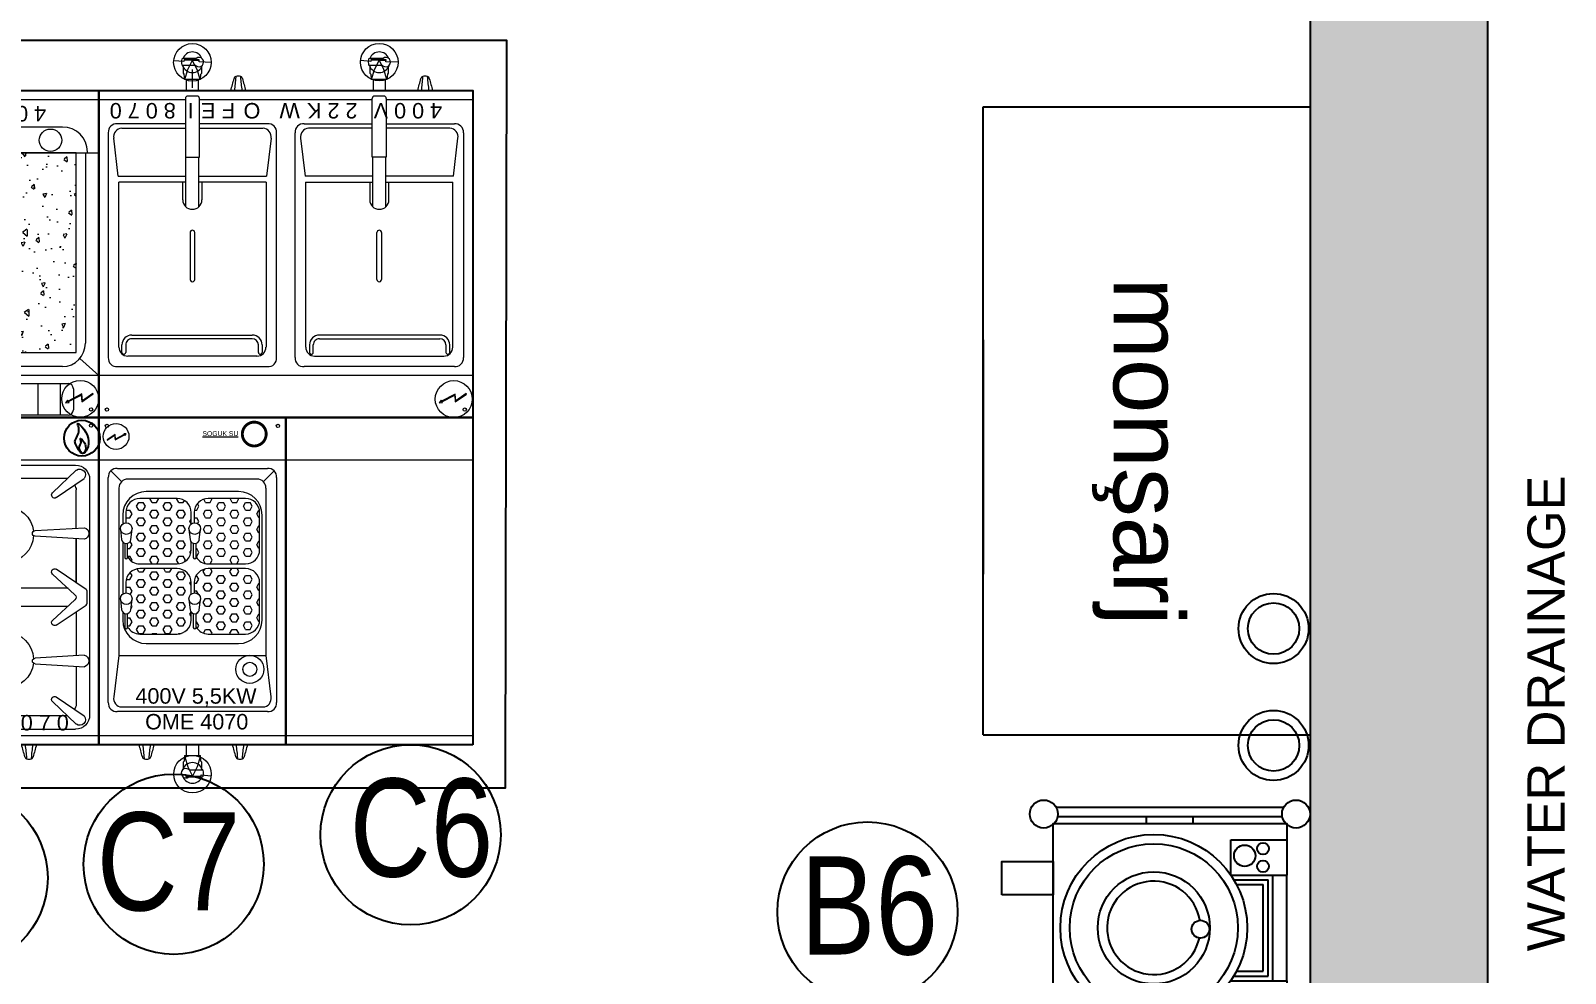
# Model space of a CAD drawing. Header units: millimetres. Extents: x 10088 to 21623, y -4423 to -852.
# Drawn here: x 19721.1 to 20049.6, y -1522.6 to -1320.9 of the extents above; entities that cross this region are included whole.
import ezdxf
from ezdxf.enums import TextEntityAlignment as Align

# ---------------------------------------------------------------- set-up
doc = ezdxf.new("R2010")
doc.units = ezdxf.units.MM
doc.linetypes.add('DUZ', pattern=[0])
for name, color, linetype in [('Kıtc-002 Çizgi', 7, 'Continuous'), ('Kıtc-011 Elk Tes Yazı 001', 1, 'Continuous'), ('Kıtc-014 Elk Tes İşaretler', 1, 'Continuous'), ('Kıtc-016 Su Tes Yazı 001', 5, 'Continuous'), ('Kıtc-019 Su Tes İşaretler', 5, 'Continuous'), ('Kıtc-021 Gaz Tes Yazı 001', 3, 'Continuous'), ('Kıtc-024 Gaz Tes İşaretler', 3, 'Continuous'), ('MUTFAK', 2, 'DUZ'), ('set altı dolap', 92, 'Continuous')]:
    doc.layers.add(name, color=color, linetype=linetype)
doc.layers.add('TES_SU', color=150, linetype='Continuous', lineweight=25)
doc.styles.get("Standard").update_dxf_attribs({"font": 'arial.ttf'})
doc.styles.add('ÇAP100', font='ARIALN.TTF')
pattern_1 = [(0, (-3247.1555, -8524.1315), (0, 1.6497784), [0.9525, -1.905]), (120, (-3247.1555, -8524.1315), (-1.42875, -0.8248892), [0.9525, -1.905]), (60, (-3246.203, -8524.1315), (-1.42875, 0.8248892), [0.9525, -1.905])]

# ---------------------------------------------------------------- blocks, each defined once
blk = doc.blocks.new('A$C32643489')
at = {"layer": 'Kıtc-014 Elk Tes İşaretler', "linetype": 'Continuous', "lineweight": 0}
for p, q in [((3.63, 4.58), (1.2, 2.87)), ((1.26, 2.77), (3.51, 4.34)), ((3.51, 4.34), (3.63, 2.89)), ((3.75, 3.12), (3.63, 4.58)), ((3.63, 2.89), (6.55, 4.4)), ((6.48, 4.52), (3.75, 3.12)), ((7.08, 4.76), (6.36, 4.72)), ((6.36, 4.72), (6.46, 4.55)), ((6.46, 4.55), (6.67, 4.21)), ((6.55, 4.4), (6.48, 4.53)), ((6.67, 4.21), (7.08, 4.76)), ((1.2, 2.87), (1.26, 2.77))]:
    blk.add_line(p, q, dxfattribs=at)
blk.add_circle((3.95, 3.95), 3.95, dxfattribs=at)
blk = doc.blocks.new('A$C6CB009EE')
at = {"layer": 'Kıtc-019 Su Tes İşaretler', "color": 4, "linetype": 'Continuous', "lineweight": 0}
for p, q in [((2.39, 7.7), (3.03, 5.56)), ((5.66, 7.7), (5.01, 5.56)), ((0, 4.02), (2.6, 3.94)), ((2.6, 3.94), (2.56, 3.49)), ((2.57, 3.62), (2.56, 3.49)), ((2.56, 3.49), (5.78, 3.38)), ((2.56, 3.49), (5.78, 3.38)), ((5.8, 3.51), (2.57, 3.62)), ((2.57, 3.62), (5.8, 3.51)), ((3.03, 5.56), (3.98, 3.69)), ((3.98, 3.69), (4.02, 3.69)), ((4.07, 3.69), (4.02, 3.69)), ((5.01, 5.56), (4.07, 3.69)), ((5.78, 3.38), (5.86, 3.87)), ((5.78, 3.38), (5.8, 3.51)), ((5.86, 3.87), (8.03, 3.69))]:
    blk.add_line(p, q, dxfattribs=at)
blk.add_circle((4.02, 4.02), 4.02, dxfattribs=at)
blk = doc.blocks.new('A$C2FA44268')
at = {"layer": 'Kıtc-002 Çizgi', "lineweight": 5}
for centre, radius, start, end in [((-1419.73, -386.19), 1472.12, 15.2273, 15.33167), ((1.24, 0.51), 0.533, 185.4246, 251.8899), ((-30.55, -1.9), 31.74, 3.7631, 8.9605), ((1.6, 3.46), 3.5, 261.5295, 278.4705), ((0.83, 0.16), 0.305, 329.021, 5.0101), ((33.74, -1.9), 31.74, 171.0395, 176.2369), ((2.36, 0.16), 0.305, 174.9899, 210.979), ((1.95, 0.51), 0.533, 288.1101, 354.5754), ((1422.92, -386.19), 1472.12, 164.66833, 164.7727)]:
    blk.add_arc(centre, radius, start, end, dxfattribs=at)
blk = doc.blocks.new('A$C6F437B3D')
at = {"layer": 'Kıtc-002 Çizgi', "color": 30, "lineweight": 5}
for p, q in [((0, 71.09), (80, 71.09)), ((3.93, 69.17), (36.07, 69.17)), ((76.07, 69.17), (43.93, 69.17)), ((2, 19.13), (2, 67.25)), ((4.92, 66.12), (4.92, 64.52)), ((5.72, 64.52), (5.72, 66.12)), ((33.83, 66.93), (6.17, 66.93)), ((34.12, 66.12), (34.12, 64.52)), ((34.92, 64.52), (34.92, 66.12)), ((38, 67.25), (38, 19.13)), ((42, 67.25), (42, 19.13)), ((45.08, 64.52), (45.08, 66.12)), ((45.88, 66.12), (45.88, 64.52)), ((46.17, 66.93), (73.83, 66.93)), ((74.28, 64.52), (74.28, 66.12)), ((75.08, 66.12), (75.08, 64.52)), ((78, 19.13), (78, 67.25)), ((4.24, 65), (4.24, 29.7)), ((32.82, 63.22), (7.02, 63.22)), ((7.02, 62.42), (32.82, 62.42)), ((35.76, 29.7), (35.76, 65)), ((44.24, 29.7), (44.24, 65)), ((47.18, 63.22), (72.98, 63.22)), ((72.98, 62.42), (47.18, 62.42)), ((75.76, 65), (75.76, 29.7)), ((19.5, 40.5), (19.5, 50.5)), ((20.5, 50.5), (20.5, 40.5)), ((59.5, 50.5), (59.5, 40.5)), ((60.5, 40.5), (60.5, 50.5)), ((17.94, 33.46), (17.94, 29.7)), ((18.61, 34.98), (18.61, 24.37)), ((21.37, 34.98), (21.37, 24.37)), ((22.04, 29.7), (22.04, 33.47)), ((57.96, 29.7), (57.96, 33.47)), ((58.63, 34.98), (58.63, 24.37)), ((61.39, 34.98), (61.39, 24.37)), ((62.06, 33.46), (62.06, 29.7)), ((18.61, 29.7), (4.24, 29.7)), ((18.61, 29.7), (17.94, 29.7)), ((35.76, 29.7), (21.37, 29.7)), ((44.24, 29.7), (58.63, 29.7)), ((61.39, 29.7), (62.06, 29.7)), ((61.39, 29.7), (75.76, 29.7)), ((4.12, 28.4), (3.17, 20.3)), ((4.12, 28.4), (18.61, 28.4)), ((21.37, 28.4), (35.88, 28.4)), ((36.83, 20.3), (35.88, 28.4)), ((43.17, 20.3), (44.12, 28.4)), ((58.63, 28.4), (44.12, 28.4)), ((75.88, 28.4), (61.39, 28.4)), ((75.88, 28.4), (76.83, 20.3)), ((18.5, 24.37), (21.5, 24.37)), ((18.5, 11.78), (18.5, 24.37)), ((21.5, 24.37), (21.5, 11.78)), ((61.5, 24.37), (58.5, 24.37)), ((58.5, 24.37), (58.5, 11.78)), ((61.5, 11.78), (61.5, 24.37)), ((18.5, 17.2), (3.93, 17.2)), ((4.89, 18.16), (18.5, 18.16)), ((21.5, 18.16), (35.11, 18.16)), ((36.07, 17.2), (21.5, 17.2)), ((43.93, 17.2), (58.5, 17.2)), ((58.5, 18.16), (44.89, 18.16)), ((75.11, 18.16), (61.5, 18.16)), ((61.5, 17.2), (76.07, 17.2)), ((0, 12.09), (18.5, 12.09)), ((18.67, 10.09), (18.67, 7.75)), ((19, 11.28), (21, 11.28)), ((21.33, 7.75), (21.33, 10.09)), ((21.5, 12.09), (58.5, 12.09)), ((58.67, 10.09), (58.67, 7.75)), ((59, 11.28), (61, 11.28)), ((61.33, 7.75), (61.33, 10.09)), ((61.5, 12.09), (80, 12.09)), ((18.3, 7.75), (18.2, 6.55)), ((18.3, 7.75), (21.7, 7.75)), ((21.8, 6.55), (21.7, 7.75)), ((58.3, 7.75), (58.2, 6.55)), ((58.3, 7.75), (61.7, 7.75)), ((60, 9.47), (60, 5.61)), ((61.8, 6.55), (61.7, 7.75)), ((18.2, 6.55), (18, 6.35)), ((18, 6.35), (18, 4.97)), ((19.34, 4.73), (22.08, 4.73)), ((22, 6.35), (21.8, 6.55)), ((22, 4.97), (22, 6.35)), ((58.2, 6.55), (58, 6.35)), ((58, 6.35), (58, 4.97)), ((59.34, 4.73), (62.08, 4.73)), ((62, 6.35), (61.8, 6.55)), ((62, 4.97), (62, 6.35)), ((19.31, 3.23), (22.08, 3.23)), ((59.31, 3.23), (62.08, 3.23))]:
    blk.add_line(p, q, dxfattribs=at)
at = {"layer": 'Kıtc-002 Çizgi', "color": 30}
blk.add_lwpolyline([(0, 80.09), (80, 80.09), (80, 10.09), (0, 10.09)], close=True, dxfattribs=at)
at = {"layer": 'Kıtc-002 Çizgi', "color": 30, "lineweight": 5}
for centre in [(1.7, 78.36), (78.3, 78.36)]:
    blk.add_circle(centre, 0.35, dxfattribs=at)
for centre, radius, start, end in [((3.76, 67.41), 1.77, 84.5492, 185.4508), ((36.24, 67.41), 1.77, 354.5492, 95.4508), ((43.76, 67.41), 1.77, 84.5492, 185.4508), ((76.24, 67.41), 1.77, 354.5492, 95.4508), ((6.18, 65), 1.93, 90.1156, 179.8844), ((5.32, 66.12), 0.4, 0, 180), ((33.82, 65), 1.93, 0.1156, 89.8844), ((34.52, 66.12), 0.4, 0, 180), ((46.18, 65), 1.93, 90.1156, 179.8844), ((45.48, 66.12), 0.4, 0, 180), ((73.82, 65), 1.93, 0.1156, 89.8844), ((74.68, 66.12), 0.4, 0, 180), ((7.02, 64.52), 2.1, 180, 270), ((7.02, 64.52), 1.3, 180, 270), ((32.82, 64.52), 1.3, 270, 0), ((32.82, 64.52), 2.1, 270, 0), ((47.18, 64.52), 2.1, 180, 270), ((47.18, 64.52), 1.3, 180, 270), ((72.98, 64.52), 1.3, 270, 0), ((72.98, 64.52), 2.1, 270, 0), ((20, 50.5), 0.5, 360, 180), ((60, 50.5), 0.5, 360, 180), ((20, 40.5), 0.5, 180.0001, 359.9999), ((60, 40.5), 0.5, 180.0001, 359.9999), ((19.99, 33.46), 2.05, 0.2798, 179.9997), ((60.01, 33.46), 2.05, 0.0003, 179.7202), ((4.95, 19.97), 1.81, 169.4174, 267.9791), ((35.05, 19.97), 1.81, 272.0209, 10.5826), ((44.95, 19.97), 1.81, 169.4174, 267.9791), ((75.05, 19.97), 1.81, 272.0209, 10.5826), ((3.76, 18.96), 1.77, 174.5493, 275.4508), ((36.24, 18.96), 1.77, 264.5492, 5.4507), ((43.76, 18.96), 1.77, 174.5493, 275.4508), ((76.24, 18.96), 1.77, 264.5492, 5.4507), ((19, 11.78), 0.5, 180, 270), ((21, 11.78), 0.5, 270, 0), ((59, 11.78), 0.5, 180, 270), ((61, 11.78), 0.5, 270, 0), ((18.59, 4), 1, 51.433, 306.7497), ((20, 4.05), 2.2, 18.0034, 162.1165), ((19.34, 4.93), 0.2, 231.4536, 270.0011), ((22.08, 4.53), 0.2, 14.8468, 90.0065), ((22.08, 3.43), 0.2, 269.9935, 345.1532), ((20, 3.98), 2.35, 345.1606, 14.8394), ((58.59, 4), 1, 51.433, 306.7497), ((60, 4.05), 2.2, 18.0034, 162.1165), ((59.34, 4.93), 0.2, 231.4536, 270.0011), ((62.08, 4.53), 0.2, 14.8468, 90.0065), ((62.08, 3.43), 0.2, 269.9935, 345.1532), ((60, 3.98), 2.35, 345.1606, 14.8394), ((20, 4.02), 2.2, 201.3685, 338.941), ((19.31, 3.03), 0.2, 89.999, 126.73), ((60, 4.02), 2.2, 201.3685, 338.941), ((59.31, 3.03), 0.2, 89.999, 126.73)]:
    blk.add_arc(centre, radius, start, end, dxfattribs=at)
at = {"layer": 'Kıtc-002 Çizgi', "color": 30}
for p in [(8.59, 7.05), (48.59, 7.05)]:
    blk.add_blockref('A$C2FA44268', p, dxfattribs=at)
at = {"layer": 'Kıtc-014 Elk Tes İşaretler', "color": 30}
blk.add_blockref('A$C32643489', (0.11, 72.17), dxfattribs=at)
at = {"layer": 'Kıtc-019 Su Tes İşaretler', "color": 30}
for p in [(15.98, 0), (55.98, 0.03)]:
    blk.add_blockref('A$C6CB009EE', p, dxfattribs=at)
at = {"layer": 'Kıtc-011 Elk Tes Yazı 001', "color": 30, "lineweight": 15, "insert": (6.55, 16.06), "char_height": 3.3081, "attachment_point": 1}
blk.add_mtext_dynamic_manual_height_columns('{\\f@Arial Unicode MS|b0|i0|c162|p34;\\T1.5;400V 22KW OFEI 8070}', width=71.9782, gutter_width=50, heights=[0], dxfattribs=at)
blk = doc.blocks.new('A$C352D5F70')
at = {"layer": 'Kıtc-002 Çizgi', "lineweight": 5}
h = blk.add_hatch(dxfattribs=at)
h.set_pattern_fill('AR-CONC', color=30, scale=0.05, angle=45, style=0)
h.set_pattern_definition([(95, (11695.029, -19475.0084), (7.0047325, 5.877669), [0.9525, -10.4775]), (40, (11695.029, -19475.008), (-8.0009227, 5.5088364), [0.762, -8.3820292]), (145.451445, (11695.6124, -19474.519), (-0.99619, 11.386505), [0.8095004, -8.9045122]), (91.1842, (11693.233, -19473.212), (11.070512, 8.0976706), [1.42875, -15.71625]), (141.63556, (11694.155, -19472.538), (-0.354331, 17.141338), [1.214251, -13.35678]), (36.18415, (11693.233, -19473.212), (-0.354331, 17.141338), [1.142998, -12.572987]), (66, (11694.58, -19472.7634), (8.975999, 1.7447575), [0.9525, -10.4775]), (11, (11694.58, -19472.763), (-4.3269963, 8.6970597), [0.762, -8.382]), (116.451445, (11695.328, -19472.618), (4.6490026, 10.441817), [0.8095004, -8.904497]), (82.5, (11695.0287, -19475.0084), (-2.88027345, 3.0986707), [0, -8.2804, 0, -8.509, 0, -8.41375]), (52.5, (11695.0287, -19475.0084), (-1.1794864, 5.90435), [0, -4.8514, 0, -8.0899, 0, -3.20675]), (12.5, (11693.026, -19477.011), (4.99639315, 4.5913098), [0, -3.175, 0, -9.906, 0, -13.1445]), (2.5, (11692.128, -19477.909), (4.3381952, 6.1361196), [0, -4.1275, 0, -6.5786, 0, -9.3345])])
h.paths.add_polyline_path([(4.85, 16.39), (75.65, 16.39), (75.65, 59.15), (4.85, 59.15)])
at = {"layer": 'Kıtc-002 Çizgi', "color": 30, "lineweight": 5}
for p, q in [((6.62, 72.56), (33.35, 72.56)), ((8.31, 65.76), (8.31, 72.56)), ((13.07, 65.76), (13.07, 72.56)), ((17.83, 65.76), (17.83, 72.56)), ((22.6, 65.76), (22.6, 72.56)), ((27.36, 65.76), (27.36, 72.56)), ((32.12, 65.76), (32.12, 72.56)), ((73.38, 72.56), (46.65, 72.56)), ((47.88, 65.76), (47.88, 72.56)), ((52.64, 65.76), (52.64, 72.56)), ((57.4, 65.76), (57.4, 72.56)), ((62.17, 65.76), (62.17, 72.56)), ((66.93, 65.76), (66.93, 72.56)), ((71.69, 65.76), (71.69, 72.56)), ((5.47, 66.91), (5.47, 71.41)), ((34.5, 71.41), (34.5, 66.91)), ((45.5, 71.41), (45.5, 66.91)), ((74.53, 66.91), (74.53, 71.41)), ((33.35, 65.76), (6.62, 65.76)), ((46.65, 65.76), (73.38, 65.76)), ((0, 64.08), (4.09, 60.42)), ((0, 64.08), (80, 64.08)), ((75.91, 60.42), (80, 64.08)), ((7.84, 62.15), (72.16, 62.15)), ((2.9, 16.39), (2.9, 57.16)), ((77.1, 16.39), (77.1, 57.14)), ((80, 16.39), (0, 16.39)), ((2.5, 16.18), (2.5, 16.39)), ((7.97, 13.73), (7.97, 13.72)), ((77.5, 16.18), (77.5, 16.39)), ((7.79, 10.89), (72.21, 10.89)), ((0, 5.08), (80, 5.08))]:
    blk.add_line(p, q, dxfattribs=at)
at = {"layer": 'Kıtc-002 Çizgi', "color": 30, "linetype": 'Continuous', "lineweight": 15}
blk.add_line((12.77, 13.72), (12.77, 13.73), dxfattribs=at)
at = {"layer": 'Kıtc-002 Çizgi', "color": 30}
blk.add_lwpolyline([(0, 73.08), (80, 73.08), (80, 3.08), (0, 3.08)], close=True, dxfattribs=at)
at = {"layer": 'Kıtc-002 Çizgi', "color": 30, "lineweight": 5}
blk.add_lwpolyline([(4.85, 16.39), (75.65, 16.39), (75.65, 59.15), (4.85, 59.15)], close=True, dxfattribs=at)
for centre, radius in [((1.7, 71.33), 0.35), ((78.3, 71.33), 0.35), ((10.37, 13.72), 2.4)]:
    blk.add_circle(centre, radius, dxfattribs=at)
for centre, radius, start, end in [((6.62, 71.41), 1.15, 90, 180), ((33.35, 71.41), 1.15, 0, 90), ((46.65, 71.41), 1.15, 90, 180), ((73.38, 71.41), 1.15, 0, 90), ((6.62, 66.91), 1.15, 180, 270), ((33.35, 66.91), 1.15, 270, 0), ((46.65, 66.91), 1.15, 180, 270), ((73.38, 66.91), 1.15, 270, 0), ((7.87, 57.19), 4.97, 90.6702, 180.2515), ((72.13, 57.19), 4.97, 359.7485, 89.3298), ((7.79, 16.18), 5.3, 180, 270), ((72.21, 16.18), 5.3, 270, 0)]:
    blk.add_arc(centre, radius, start, end, dxfattribs=at)
at = {"layer": 'Kıtc-002 Çizgi', "color": 30}
for p in [(23.57, 0.04), (53.6, 0.04)]:
    blk.add_blockref('A$C2FA44268', p, dxfattribs=at)
at = {"layer": 'Kıtc-014 Elk Tes İşaretler', "color": 30}
blk.add_blockref('A$C32643489', (0.05, 65.13), dxfattribs=at)
at = {"layer": 'Kıtc-011 Elk Tes Yazı 001', "color": 30, "lineweight": 9, "insert": (11.3, 9.68), "char_height": 2.5714, "attachment_point": 1}
blk.add_mtext_dynamic_manual_height_columns('{\\f@Arial Unicode MS|b0|i0|c162|p34;\\H1.2865x;\\T1.5;400V 9KW OGE 8070\\H0.77731x; }', width=66.6175, gutter_width=50, heights=[0], dxfattribs=at)
blk = doc.blocks.new('el')
at = {"layer": 'Kıtc-014 Elk Tes İşaretler', "linetype": 'Continuous', "lineweight": 0}
for p, q in [((1490.3, 1490), (1466, 1473)), ((1466, 1473), (1466.6, 1471.9)), ((1466.6, 1471.9), (1489.1, 1487.7)), ((1489.1, 1487.7), (1490.3, 1473.1)), ((1491.5, 1475.4), (1490.3, 1490)), ((1490.3, 1473.1), (1519.5, 1488.2)), ((1518.8, 1489.5), (1491.5, 1475.4)), ((1524.8, 1491.8), (1517.6, 1491.4)), ((1517.6, 1491.4), (1518.6, 1489.7)), ((1518.6, 1489.7), (1520.8, 1486.3)), ((1519.5, 1488.2), (1518.8, 1489.5)), ((1520.8, 1486.3), (1524.8, 1491.8))]:
    blk.add_line(p, q, dxfattribs=at)
blk.add_circle((1493.5, 1483.7), 39.5, dxfattribs=at)
blk = doc.blocks.new('GDR1')
at = {"layer": 'Kıtc-019 Su Tes İşaretler', "color": 4, "linetype": 'Continuous', "lineweight": 0}
for p, q in [((2311.3, -12997.7), (2317.7, -13019.2)), ((2343.9, -12997.7), (2337.5, -13019.2)), ((2287.4, -13034.5), (2313.3, -13035.3)), ((2313.3, -13035.3), (2313, -13039.8)), ((2313.1, -13038.5), (2313, -13039.8)), ((2313, -13039.8), (2345.2, -13040.9)), ((2313, -13039.8), (2345.2, -13040.9)), ((2345.4, -13039.7), (2313.1, -13038.5)), ((2313.1, -13038.5), (2345.4, -13039.7)), ((2317.7, -13019.2), (2327.2, -13037.8)), ((2327.2, -13037.8), (2327.6, -13037.8)), ((2328.1, -13037.8), (2327.6, -13037.8)), ((2337.5, -13019.2), (2328.1, -13037.8)), ((2345.2, -13040.9), (2346, -13036.1)), ((2345.2, -13040.9), (2345.4, -13039.7)), ((2346, -13036.1), (2367.7, -13037.9))]:
    blk.add_line(p, q, dxfattribs=at)
blk.add_circle((2327.6, -13034.5), 40.2, dxfattribs=at)
blk = doc.blocks.new('v-sg')
at = {"layer": 'TES_SU', "linetype": 'Continuous', "const_width": 1.2}
blk.add_lwpolyline([(-5, 0, 1), (5, 0, 1)], format="xyb", close=True, dxfattribs=at)
blk = doc.blocks.new('A$C20E94080')
at = {"layer": 'Kıtc-002 Çizgi', "lineweight": 5}
h = blk.add_hatch(dxfattribs=at)
h.set_pattern_fill('HEX', color=30, scale=0.3, style=0)
h.set_pattern_definition(pattern_1)
edge = h.paths.add_edge_path()
edge.add_arc((20.49, 54.38), 1.01, 188.8603, 221.8107)
edge.add_line((19.74, 53.71), (19.74, 52.02))
edge.add_arc((16.74, 52.02), 3, 270, 360, ccw=False)
edge.add_line((16.74, 49.02), (8.74, 49.02))
edge.add_arc((8.74, 52.02), 3, 209.9264, 270, ccw=False)
edge.add_line((6.14, 50.53), (6.14, 53.42))
edge.add_arc((5.84, 54.38), 1.01, 287.3398, 351.1397)
edge.add_line((6.83, 54.23), (7.08, 56.45))
edge.add_line((7.08, 56.45), (7.09, 56.64))
edge.add_line((7.09, 56.64), (7.06, 56.84))
edge.add_line((7.06, 56.84), (6.99, 57.03))
edge.add_line((6.99, 57.03), (6.9, 57.21))
edge.add_line((6.9, 57.21), (6.77, 57.37))
edge.add_line((6.77, 57.37), (6.61, 57.5))
edge.add_line((6.61, 57.5), (6.44, 57.61))
edge.add_line((6.44, 57.61), (6.24, 57.69))
edge.add_line((6.24, 57.69), (6.04, 57.74))
edge.add_line((6.04, 57.74), (5.82, 57.76))
edge.add_line((5.82, 57.76), (5.74, 57.75))
edge.add_line((5.74, 57.75), (5.74, 60.02))
edge.add_arc((8.74, 60.02), 3, 90, 180, ccw=False)
edge.add_line((8.74, 63.02), (16.74, 63.02))
edge.add_arc((16.74, 60.02), 3, 0, 90, ccw=False)
edge.add_line((19.74, 60.02), (19.74, 57.52))
edge.add_line((19.74, 57.52), (19.21, 55.92))
edge.add_line((19.21, 55.92), (19.49, 55.87))
edge.add_line((19.49, 55.87), (19.38, 56.04))
edge.add_line((19.38, 56.04), (19.3, 56.22))
edge.add_line((19.3, 56.22), (19.25, 56.42))
edge.add_line((19.25, 56.42), (19.49, 54.23))
h = blk.add_hatch(dxfattribs=at)
h.set_pattern_fill('HEX', color=30, scale=0.3, style=0)
h.set_pattern_definition(pattern_1)
h.paths.add_polyline_path([(34.39, 60.02, 0.414214), (31.39, 63.02), (23.39, 63.02, 0.414214), (20.39, 60.02), (20.39, 57.75), (20.48, 57.76), (20.69, 57.74), (20.89, 57.69), (21.09, 57.61), (21.26, 57.5), (21.42, 57.37), (21.55, 57.21), (21.64, 57.03), (21.71, 56.84), (21.74, 56.64), (21.73, 56.45), (21.48, 54.23, -0.285801), (20.79, 53.42), (20.79, 50.53, 0.268293), (23.39, 49.02), (31.39, 49.02, 0.414214), (34.39, 52.02)])
h = blk.add_hatch(dxfattribs=at)
h.set_pattern_fill('HEX', color=30, scale=0.3, style=0)
h.set_pattern_definition(pattern_1)
edge = h.paths.add_edge_path()
edge.add_line((19.49, 39.22), (19.25, 41.42))
edge.add_line((19.25, 41.42), (19.24, 41.62))
edge.add_line((19.24, 41.62), (19.26, 41.81))
edge.add_line((19.26, 41.81), (19.32, 42))
edge.add_line((19.32, 42), (19.42, 42.18))
edge.add_line((19.42, 42.18), (19.54, 42.34))
edge.add_line((19.54, 42.34), (19.69, 42.48))
edge.add_line((19.69, 42.48), (19.74, 42.51))
edge.add_line((19.74, 42.51), (19.74, 45.02))
edge.add_arc((16.74, 45.02), 3, 0, 90)
edge.add_line((16.74, 48.02), (8.74, 48.02))
edge.add_arc((8.74, 45.02), 3, 90, 180)
edge.add_line((5.74, 45.02), (5.74, 42.75))
edge.add_line((5.74, 42.75), (5.82, 42.75))
edge.add_line((5.82, 42.75), (6.04, 42.74))
edge.add_line((6.04, 42.74), (6.24, 42.69))
edge.add_line((6.24, 42.69), (6.44, 42.61))
edge.add_line((6.44, 42.61), (6.61, 42.5))
edge.add_line((6.61, 42.5), (6.77, 42.36))
edge.add_line((6.77, 42.36), (6.9, 42.21))
edge.add_line((6.9, 42.21), (6.99, 42.03))
edge.add_line((6.99, 42.03), (7.06, 41.84))
edge.add_line((7.06, 41.84), (7.09, 41.64))
edge.add_line((7.09, 41.64), (7.08, 41.44))
edge.add_line((7.08, 41.44), (6.83, 39.22))
edge.add_arc((5.84, 39.38), 1.01, 287.3398, 351.1397, ccw=False)
edge.add_line((6.14, 38.42), (6.14, 35.52))
edge.add_arc((8.74, 37.02), 3, 209.9264, 270)
edge.add_line((8.74, 34.02), (16.74, 34.02))
edge.add_arc((16.74, 37.02), 3, 270, 360)
edge.add_line((19.74, 37.02), (19.74, 38.71))
edge.add_arc((20.49, 39.38), 1.01, 188.8603, 221.8107, ccw=False)
h = blk.add_hatch(dxfattribs=at)
h.set_pattern_fill('HEX', color=30, scale=0.3, style=0)
h.set_pattern_definition([(0, (11408.9493, -19248.4844), (0, 1.6497784), [0.9525, -1.905]), (120, (11408.9493, -19248.4844), (-1.42875, -0.8248892), [0.9525, -1.905]), (60, (11409.9018, -19248.4844), (-1.42875, 0.8248892), [0.9525, -1.905])])
h.paths.add_polyline_path([(34.39, 45.02, 0.414214), (31.39, 48.02), (23.39, 48.02, 0.414214), (20.39, 45.02), (20.39, 42.75), (20.48, 42.75), (20.69, 42.74), (20.89, 42.69), (21.09, 42.61), (21.26, 42.5), (21.42, 42.36), (21.55, 42.21), (21.64, 42.03), (21.71, 41.84), (21.74, 41.64), (21.73, 41.44), (21.48, 39.22, -0.285801), (20.79, 38.42), (20.79, 35.52, 0.268293), (23.39, 34.02), (31.39, 34.02, 0.414214), (34.39, 37.02)])
at = {"layer": 'Kıtc-002 Çizgi', "color": 30, "lineweight": 5}
for p, q in [((0, 71.33), (40, 71.33)), ((3.93, 69.44), (36.07, 69.44)), ((2, 19.37), (2, 67.51)), ((4.81, 66.63), (2.51, 68.93)), ((33.83, 67.19), (6.17, 67.19)), ((35.19, 66.63), (37.49, 68.93)), ((38, 67.51), (38, 19.37)), ((4.24, 65.27), (4.24, 29.45)), ((29.9, 64.49), (10.1, 64.49)), ((35.76, 29.45), (35.76, 65.27)), ((5.1, 59.49), (5.1, 57.58)), ((34.9, 36.98), (34.9, 59.5)), ((34.9, 36.99), (34.9, 59.49)), ((4.61, 56.42), (4.84, 54.23)), ((6.83, 54.23), (7.07, 56.45)), ((19.26, 56.42), (19.49, 54.23)), ((21.48, 54.23), (21.72, 56.45)), ((5.1, 53.7), (5.1, 42.52)), ((5.54, 53.42), (5.54, 50.42)), ((6.14, 50.42), (6.14, 53.42)), ((6.97, 55.41), (6.97, 55.41)), ((20.19, 53.42), (20.19, 50.42)), ((20.79, 50.42), (20.79, 53.42)), ((4.61, 41.42), (4.84, 39.22)), ((6.83, 39.22), (7.07, 41.44)), ((19.26, 41.42), (19.49, 39.22)), ((21.48, 39.22), (21.72, 41.44)), ((21.62, 40.4), (21.62, 40.41)), ((5.1, 38.7), (5.1, 36.99)), ((5.54, 38.42), (5.54, 35.42)), ((6.14, 35.42), (6.14, 38.42)), ((20.19, 38.42), (20.19, 35.42)), ((20.79, 35.42), (20.79, 38.42)), ((10.1, 31.99), (29.9, 31.99)), ((4.24, 29.45), (3.17, 20.54)), ((4.24, 29.45), (35.76, 29.45)), ((35.29, 26.43), (35.29, 26.44)), ((36.83, 20.54), (35.76, 29.45)), ((36.07, 17.44), (3.93, 17.44)), ((4.89, 18.4), (35.11, 18.4)), ((0, 12.33), (40, 12.33)), ((18.69, 10.33), (18.69, 7.99)), ((21.35, 7.99), (21.35, 10.33)), ((18.22, 6.79), (18.02, 6.59)), ((18.02, 6.59), (18.02, 5.2)), ((18.32, 7.99), (18.22, 6.79)), ((18.32, 7.99), (21.72, 7.99)), ((21.82, 6.79), (21.72, 7.99)), ((22.02, 6.59), (21.82, 6.79)), ((22.02, 5.2), (22.02, 6.59)), ((19.33, 3.47), (22.1, 3.47)), ((19.36, 4.97), (22.1, 4.97)), ((22.07, 3.46), (22.07, 3.47))]:
    blk.add_line(p, q, dxfattribs=at)
at = {"layer": 'Kıtc-002 Çizgi', "color": 30, "linetype": 'Continuous', "lineweight": 15}
for p, q in [((29.29, 26.44), (29.29, 26.43)), ((30.79, 26.46), (30.79, 26.44))]:
    blk.add_line(p, q, dxfattribs=at)
at = {"layer": 'Kıtc-002 Çizgi', "color": 30}
blk.add_lwpolyline([(0, 80.33), (40, 80.33), (40, 10.33), (0, 10.33)], close=True, dxfattribs=at)
at = {"layer": 'Kıtc-002 Çizgi', "color": 30, "lineweight": 5}
for points in [[(19.74, 57.57), (19.74, 60.02, 0.414214), (16.74, 63.02), (8.74, 63.02, 0.414214), (5.74, 60.02), (5.74, 57.82)], [(20.79, 50.53, 0.268293), (23.39, 49.02), (31.39, 49.02, 0.414214), (34.39, 52.02), (34.39, 60.02, 0.414214), (31.39, 63.02), (23.39, 63.02, 0.414214), (20.39, 60.02), (20.39, 57.82)], [(6.14, 50.53, 0.268293), (8.74, 49.02), (16.74, 49.02, 0.414214), (19.74, 52.02), (19.74, 53.71)], [(19.74, 42.57), (19.74, 45.02, 0.414214), (16.74, 48.02), (8.74, 48.02, 0.414214), (5.74, 45.02), (5.74, 42.75)], [(20.79, 35.52, 0.268293), (23.39, 34.02), (31.39, 34.02, 0.414214), (34.39, 37.02), (34.39, 45.02, 0.414214), (31.39, 48.02), (23.39, 48.02, 0.414214), (20.39, 45.02), (20.39, 42.82)], [(6.14, 35.52, 0.268293), (8.74, 34.02), (16.74, 34.02, 0.414214), (19.74, 37.02), (19.74, 38.71)]]:
    blk.add_lwpolyline(points, format="xyb", dxfattribs=at)
for centre, radius in [((1.7, 78.56), 0.35), ((38.3, 78.56), 0.35), ((5.84, 56.58), 1.24), ((20.49, 56.58), 1.24), ((5.84, 41.58), 1.24), ((20.49, 41.58), 1.24), ((32.29, 26.46), 3.01), ((32.29, 26.46), 1.5)]:
    blk.add_circle(centre, radius, dxfattribs=at)
for centre, radius, start, end in [((3.76, 67.68), 1.77, 84.5492, 185.4508), ((36.24, 67.68), 1.77, 354.5492, 95.4508), ((6.18, 65.26), 1.93, 90.1156, 179.8844), ((33.82, 65.26), 1.93, 0.1156, 89.8844), ((10.1, 59.49), 5, 90, 180), ((29.9, 59.49), 5, 0, 90), ((5.84, 54.38), 1.01, 188.8603, 351.1397), ((20.49, 54.38), 1.01, 188.8603, 351.1397), ((5.84, 50.42), 0.3, 180, 0), ((20.49, 50.42), 0.3, 180, 0), ((5.84, 39.38), 1.01, 188.8603, 351.1397), ((10.1, 36.99), 5, 180, 270), ((20.49, 39.38), 1.01, 188.8603, 351.1397), ((29.9, 36.99), 5, 270, 0), ((5.84, 35.42), 0.3, 180, 0), ((20.49, 35.42), 0.3, 180, 0), ((4.93, 20.19), 1.79, 168.7807, 268.6158), ((35.07, 20.19), 1.79, 271.3842, 11.2193), ((3.76, 19.2), 1.77, 174.5492, 275.4508), ((36.24, 19.2), 1.77, 264.5492, 5.4508), ((18.61, 4.23), 1, 51.4326, 306.75), ((20.02, 4.29), 2.2, 17.9566, 162.182), ((20.02, 4.26), 2.2, 201.4082, 338.4458), ((19.33, 3.27), 0.2, 89.9981, 126.7294), ((19.36, 5.17), 0.2, 231.449, 270.0054), ((22.1, 4.77), 0.2, 14.8471, 90.0064), ((22.1, 3.67), 0.2, 269.9936, 345.1529), ((20.02, 4.22), 2.35, 345.1603, 14.8397)]:
    blk.add_arc(centre, radius, start, end, dxfattribs=at)
for points in [[(6.96, 55.37), (6.96, 55.38), (6.97, 55.39), (6.97, 55.4), (6.97, 55.41)], [(21.61, 40.37), (21.61, 40.38), (21.62, 40.38), (21.62, 40.4), (21.62, 40.4)]]:
    blk.add_open_spline(points, degree=3, knots=[0, 0, 0, 0, 0.289734, 1, 1, 1, 1], dxfattribs=at)
at = {"layer": 'Kıtc-002 Çizgi', "color": 30}
for p in [(8.59, 7.28), (28.59, 7.28)]:
    blk.add_blockref('A$C2FA44268', p, dxfattribs=at)
at = {"layer": 'Kıtc-014 Elk Tes İşaretler', "color": 30, "xscale": 0.0699999989569186, "yscale": 0.0699999989569186, "zscale": 0.0699999989569186}
blk.add_blockref('el', (-100.89, -27.55), dxfattribs=at)
at = {"layer": 'Kıtc-019 Su Tes İşaretler', "color": 30, "linetype": 'Continuous', "xscale": 0.5102040816326534, "yscale": 0.5102040816326534, "zscale": 0.5102040816326534}
blk.add_blockref('v-sg', (33.24, 76.82), dxfattribs=at)
at = {"layer": 'Kıtc-019 Su Tes İşaretler', "color": 30, "xscale": 0.1, "yscale": 0.1, "zscale": 0.1}
blk.add_blockref('GDR1', (-212.74, 1307.48), dxfattribs=at)
at = {"layer": 'Kıtc-011 Elk Tes Yazı 001', "color": 30, "lineweight": 15, "insert": (2.16, 22.42), "char_height": 2, "attachment_point": 1}
blk.add_mtext_dynamic_manual_height_columns('\\pi5.6381;{\\f@Arial Unicode MS|b0|i0|c162|p34;\\H1.6541x;400V 5,5KW \\P\\pi7.7176;OME 4070\\Figes1001|c162;\\H0.60458x; }', width=37.1032, gutter_width=50, heights=[0], dxfattribs=at)
at = {"layer": 'Kıtc-016 Su Tes Yazı 001', "color": 30, "lineweight": 5, "insert": (22.15, 77.44), "char_height": 1.041, "attachment_point": 1}
blk.add_mtext_dynamic_manual_height_columns('{\\L\\C5;SOGUK SU}', width=7.9582, gutter_width=50, heights=[0], dxfattribs=at)
blk = doc.blocks.new('Gİ')
at = {"layer": 'Kıtc-024 Gaz Tes İşaretler'}
blk.add_circle((1401, -3034.9), 38.3, dxfattribs=at)
for points, knots in [([(1385.6, -3042.2), (1388.1, -3035.9), (1399, -3020), (1384, -2991.9), (1410, -3016.8), (1414.3, -3034.7)], [12.776613, 12.776613, 12.776613, 12.776613, 30.852712, 43.460631, 77.656151, 77.656151, 77.656151, 77.656151]), ([(1414.3, -3034.7), (1418.3, -3051.4), (1401.9, -3082.3), (1390.8, -3054.9), (1385.6, -3042.2)], [77.656151, 77.656151, 77.656151, 77.656151, 109.670532, 137.365521, 137.365521, 137.365521, 137.365521]), ([(1394.6, -3055.1), (1395.8, -3051.9), (1401.3, -3044), (1393.8, -3030), (1406.8, -3042.4), (1408.9, -3051.3)], [12.776613, 12.776613, 12.776613, 12.776613, 30.852712, 43.460631, 77.656151, 77.656151, 77.656151, 77.656151]), ([(1408.9, -3051.3), (1410.9, -3059.7), (1402.7, -3075.2), (1397.2, -3061.5), (1394.6, -3055.1)], [77.656151, 77.656151, 77.656151, 77.656151, 109.670532, 137.365521, 137.365521, 137.365521, 137.365521])]:
    blk.add_open_spline(points, degree=3, knots=knots, dxfattribs=at)
blk = doc.blocks.new('A$C2D8E6C61')
at = {"layer": 'Kıtc-002 Çizgi', "color": 30, "lineweight": 5}
for p, q in [((33, 56.5), (3, 56.5)), ((0, 53.5), (0, 3)), ((7.13, 49.58), (1.14, 53.66)), ((7.92, 50.59), (2.85, 55.45)), ((4.74, 53.65), (16.87, 53.65)), ((16.78, 55.31), (16.87, 53.65)), ((16.87, 53.65), (17.36, 49.34)), ((18.64, 49.34), (19.14, 53.65)), ((19.14, 53.65), (19.22, 55.31)), ((19.15, 53.65), (31.27, 53.65)), ((28.08, 50.59), (33.15, 55.45)), ((28.87, 49.58), (34.86, 53.66)), ((36, 53.5), (36, 3)), ((2.85, 43.11), (2.85, 51.25)), ((33.15, 52.5), (33.15, 43.03)), ((11.67, 42.5), (1.13, 43.13)), ((24.33, 42.5), (34.87, 43.13)), ((1.16, 40.67), (11.67, 41.3)), ((2.85, 40.69), (2.85, 31.33)), ((2.85, 31.33), (2.85, 40.69)), ((34.84, 40.67), (24.33, 41.3)), ((33.15, 40.77), (33.15, 31.33)), ((17.36, 35.33), (17.07, 30.48)), ((18.93, 30.48), (18.64, 35.33)), ((4.62, 30.15), (16.83, 30.15)), ((19.17, 30.15), (31.38, 30.15)), ((3.14, 27.72), (7.92, 23.29)), ((16.84, 26.35), (4.62, 26.35)), ((31.38, 26.35), (19.17, 26.35)), ((32.86, 27.72), (28.08, 23.29)), ((2.85, 25.17), (2.85, 15.81)), ((17.36, 21.22), (17.07, 26.06)), ((18.93, 26.06), (18.64, 21.22)), ((33.15, 15.73), (33.15, 25.17)), ((11.67, 14), (1.13, 13.37)), ((1.16, 15.83), (11.67, 15.2)), ((2.85, 13.39), (2.85, 5.25)), ((34.84, 15.83), (24.33, 15.2)), ((24.33, 14), (34.87, 13.37)), ((33.15, 4), (33.15, 13.47)), ((7.13, 6.92), (1.14, 2.84)), ((16.87, 2.85), (17.36, 7.16)), ((18.64, 7.16), (19.14, 2.85)), ((28.87, 6.92), (34.86, 2.84)), ((7.92, 5.91), (2.85, 1.05)), ((28.08, 5.91), (33.15, 1.05)), ((4.74, 2.85), (16.87, 2.85)), ((16.78, 1.19), (16.87, 2.85)), ((19.14, 2.85), (19.22, 1.19)), ((19.15, 2.85), (31.27, 2.85)), ((33, 0), (3, 0))]:
    blk.add_line(p, q, dxfattribs=at)
for points in [[(7.13, 22.28), (0.77, 26.57, -0.249136), (0.55, 26.99), (0.55, 29.51, -0.249136), (0.77, 29.93), (7.13, 34.22)], [(28.87, 22.28), (35.23, 26.57, 0.249136), (35.45, 26.99), (35.45, 29.51, 0.249136), (35.23, 29.93), (28.87, 34.22)]]:
    blk.add_lwpolyline(points, format="xyb", dxfattribs=at)
for points in [[(7.92, 33.21), (3.14, 28.78)], [(28.08, 33.21), (32.86, 28.78)]]:
    blk.add_lwpolyline(points, dxfattribs=at)
for centre, radius, start, end in [((3, 53.5), 3, 90, 180), ((18, 55.37), 1.22, 151.9508, 183.0883), ((18, 55.17), 1.33, 35.9903, 144.0097), ((18, 55.37), 1.22, 356.9305, 28.0492), ((33, 53.5), 3, 0, 90), ((2.13, 54.42), 1.25, 55.2544, 217.3591), ((33.87, 54.42), 1.25, 322.6409, 124.7456), ((5.8, 50.7), 3, 149.0111, 169.5247), ((7.5, 50.11), 0.646, 235.1408, 48.5959), ((28.5, 50.11), 0.646, 131.4041, 304.8592), ((18, 41.7), 6, 6.2702, 173.7298), ((1.41, 41.9), 1.26, 102.9203, 258.8244), ((34.59, 41.9), 1.26, 281.1756, 77.0797), ((11.64, 41.9), 0.602, 272.4274, 87.5727), ((18, 41.7), 6, 182.6662, 265.8289), ((18, 41.7), 6, 282.9914, 357.3338), ((24.36, 41.9), 0.602, 92.4273, 267.5726), ((7.5, 33.69), 0.646, 311.3079, 124.706), ((18, 35.29), 0.644, 3.3626, 176.6375), ((18, 41.7), 6, 274.1711, 282.9914), ((28.5, 33.69), 0.646, 55.294, 228.6921), ((42.29, 28.27), 25.53, 175.7844, 184.3218), ((16.59, 30.58), 0.494, 300.1035, 349.0162), ((19.41, 30.58), 0.494, 190.9838, 239.8963), ((-6.29, 28.27), 25.53, 355.6782, 4.2156), ((3.59, 28.25), 0.699, 130.4093, 229.5907), ((4.85, 24.35), 2, 90, 96.8263), ((16.74, 26.03), 0.33, 5.2662, 73.2198), ((19.26, 26.03), 0.33, 106.7802, 174.7338), ((32.41, 28.25), 0.699, 310.4093, 49.5907), ((7.5, 22.81), 0.646, 235.294, 48.6922), ((28.5, 22.81), 0.646, 131.3078, 304.706), ((18, 14.8), 6, 94.1711, 177.3338), ((18, 21.26), 0.644, 183.3625, 356.6374), ((18, 14.8), 6, 77.0086, 85.8289), ((18, 14.8), 6, 2.6662, 77.0086), ((1.41, 14.6), 1.26, 101.1756, 257.0797), ((11.64, 14.6), 0.602, 272.4273, 87.5726), ((18, 14.8), 6, 186.2702, 353.7298), ((24.36, 14.6), 0.602, 92.4274, 267.5727), ((34.59, 14.6), 1.26, 282.9203, 78.8244), ((7.5, 6.39), 0.646, 311.4041, 124.8592), ((28.5, 6.39), 0.646, 55.1408, 228.5959), ((5.8, 5.8), 3, 190.4753, 210.9889), ((3, 3), 3, 180, 270), ((2.13, 2.08), 1.25, 142.6409, 304.7456), ((18, 1.13), 1.22, 176.9117, 208.0492), ((18, 1.33), 1.33, 215.9903, 324.0097), ((18, 1.13), 1.22, 331.9508, 3.0695), ((33, 3), 3, 270, 0), ((33.87, 2.08), 1.25, 235.2544, 37.3591)]:
    blk.add_arc(centre, radius, start, end, dxfattribs=at)
at = {"layer": 'Kıtc-002 Çizgi', "color": 30, "lineweight": 5, "extrusion": (0, 0, -1)}
for centre, major_axis, ratio, start_param, end_param in [((18, 49.38), (0, -0.643), 0.999943, 4.777235, 7.788827), ((3.15, 43.12), (-0.212, -0.224), 0.948941, 0.757394, 0.785398), ((2.15, 40.7), (-0.212, -0.219), 0.969584, 3.920505, 3.926991), ((3.15, 40.68), (0.212, -0.224), 0.948941, 2.356194, 2.384199)]:
    blk.add_ellipse(centre, major_axis=major_axis, ratio=ratio, start_param=start_param, end_param=end_param, dxfattribs=at)
at = {"layer": 'Kıtc-002 Çizgi', "color": 30, "lineweight": 5}
for centre, major_axis, ratio, start_param, end_param in [((19.18, 30.45), (0.224, 0.212), 0.948911, 3.915258, 3.926991), ((19.18, 26.05), (0.224, -0.212), 0.948911, 2.356194, 2.379662), ((2.15, 15.8), (-0.212, 0.219), 0.969584, 3.920505, 3.926991), ((3.15, 15.82), (0.212, 0.224), 0.948941, 2.356194, 2.384199), ((3.15, 13.38), (-0.212, 0.224), 0.948941, 0.757394, 0.785398), ((32.85, 15.82), (-0.212, 0.224), 0.948942, 3.89886, 3.926991), ((32.85, 13.38), (0.212, 0.224), 0.948942, 5.497787, 5.525918), ((18, 7.12), (0, 0.643), 0.999943, 4.777235, 7.788827)]:
    blk.add_ellipse(centre, major_axis=major_axis, ratio=ratio, start_param=start_param, end_param=end_param, dxfattribs=at)
blk = doc.blocks.new('A$C62805AD2')
at = {"layer": 'Kıtc-002 Çizgi', "color": 30, "lineweight": 5}
for p, q in [((53.26, 72.47), (26.53, 72.47)), ((27.76, 65.68), (27.76, 72.47)), ((32.52, 65.68), (32.52, 72.47)), ((37.29, 65.68), (37.29, 72.47)), ((42.05, 65.68), (42.05, 72.47)), ((46.81, 65.68), (46.81, 72.47)), ((51.57, 65.68), (51.57, 72.47)), ((25.38, 71.33), (25.38, 66.83)), ((54.41, 66.83), (54.41, 71.33)), ((0, 64.08), (80, 64.08)), ((26.53, 65.68), (53.26, 65.68))]:
    blk.add_line(p, q, dxfattribs=at)
at = {"layer": 'Kıtc-002 Çizgi', "color": 30, "linetype": 'Continuous', "lineweight": 5}
blk.add_line((0, 5.08), (80, 5.08), dxfattribs=at)
at = {"layer": 'Kıtc-002 Çizgi', "color": 30}
blk.add_lwpolyline([(80, 3.08), (0, 3.08), (0, 73.08), (80, 73.08)], close=True, dxfattribs=at)
at = {"layer": 'Kıtc-002 Çizgi', "color": 30, "lineweight": 5}
for centre in [(1.7, 71.38), (78.3, 71.38)]:
    blk.add_circle(centre, 0.35, dxfattribs=at)
for centre, start, end in [((26.53, 71.33), 90, 180), ((53.26, 71.33), 0, 90), ((26.53, 66.83), 180, 270), ((53.26, 66.83), 270, 0)]:
    blk.add_arc(centre, 1.15, start, end, dxfattribs=at)
at = {"layer": 'Kıtc-002 Çizgi', "color": 30}
for name, p in [('A$C2D8E6C61', (2, 6.4)), ('A$C2FA44268', (13.17, 0.04)), ('A$C2FA44268', (23.56, 0.04)), ('A$C2FA44268', (53.57, 0.04)), ('A$C2FA44268', (63.43, 0.04))]:
    blk.add_blockref(name, p, dxfattribs=at)
at = {"layer": 'Kıtc-002 Çizgi', "color": 30, "xscale": -1}
blk.add_blockref('A$C2D8E6C61', (78, 6.4), dxfattribs=at)
at = {"layer": 'Kıtc-021 Gaz Tes Yazı 001', "color": 30, "lineweight": 5, "xscale": 0.1, "yscale": 0.1, "zscale": 0.1}
blk.add_blockref('Gİ', (-63.75, 372.18), dxfattribs=at)
at = {"layer": 'Kıtc-021 Gaz Tes Yazı 001', "color": 30, "lineweight": 5, "insert": (15.88, 9.44), "char_height": 3.3081, "attachment_point": 1}
blk.add_mtext_dynamic_manual_height_columns('{\\f@Arial Unicode MS|b0|i0|c162|p34;\\T1.5;20KW OSOG 8070}', width=55.9867, gutter_width=50, heights=[0], dxfattribs=at)
blk = doc.blocks.new('A$C0A0A0D57')
at = {"layer": 'Kıtc-002 Çizgi', "color": 6}
for p, q in [((5, 35), (3.5, 35)), ((50, 35), (51.5, 35)), ((5, 25), (3.5, 25)), ((50, 25), (51.5, 25)), ((16.33, 16.94), (16.33, 5)), ((38.93, 16.94), (38.93, 5)), ((38.93, 16.94), (46.48, 16.94)), ((46.48, 16.94), (46.48, 5)), ((17.33, 16.3), (17.33, 9)), ((18.33, 15.74), (18.33, 10)), ((36.93, 15.74), (36.93, 10)), ((37.93, 16.3), (37.93, 9)), ((18.33, 10), (36.93, 10)), ((16.33, 8), (38.93, 8)), ((17.33, 9), (37.93, 9)), ((16.33, 5), (38.93, 5))]:
    blk.add_line(p, q, dxfattribs=at)
blk.add_lwpolyline([(34.72, 65.96), (41.85, 65.96), (41.85, 55), (34.72, 55)], close=True, dxfattribs=at)
for points in [[(1.5, 54.4), (1.5, 5.6)], [(3.5, 54.04), (3.5, 5.96)], [(5, 5), (5, 55), (50, 55), (50, 5), (38.93, 5)], [(51.5, 54.04), (51.5, 5.96)], [(53.5, 54.4), (53.5, 5.6)], [(16.33, 5), (5, 5)]]:
    blk.add_lwpolyline(points, dxfattribs=at)
for centre, radius in [((3, 57), 3), ((52, 57), 3), ((27.63, 33.45), 20), ((27.63, 33.45), 18), ((27.63, 33.45), 12), ((27.35, 23.45), 1.9), ((43.06, 13.98), 2.29), ((40.81, 10.07), 1.26), ((44.6, 10.07), 1.26), ((3, 3), 3), ((52, 3), 3)]:
    blk.add_circle(centre, radius, dxfattribs=at)
blk.add_arc((27.63, 33.45), 10, 279.302, 257.4764, dxfattribs=at)
blk = doc.blocks.new('A$C02E65A5C')
at = {"layer": 'Kıtc-002 Çizgi', "color": 30, "lineweight": 5}
for p, q in [((0, 61), (40, 61)), ((0, 61), (40, 61)), ((0, 2), (40, 2))]:
    blk.add_line(p, q, dxfattribs=at)
at = {"layer": 'Kıtc-002 Çizgi', "color": 30}
blk.add_lwpolyline([(40, 0), (0, 0), (0, 70), (40, 70)], close=True, dxfattribs=at)

msp = doc.modelspace()

# ---------------------------------------------------------------- hatches: boundary and pattern name
h = msp.add_hatch()
h.set_pattern_fill('ANSI33', color=256, scale=3)
h.set_pattern_definition([(45, (17917.656, -4599.78), (-13.47038, 13.47038), []), (45, (17931.127, -4599.78), (-13.47038, 13.47038), [9.525, -4.7625])])
h.paths.add_polyline_path([(19201, -1793.54), (19194, -1793.54), (19194, -1641.54), (18934, -1641.54), (18934, -1141.54), (19995, -1141.54), (19995, -1540.54), (20008, -1540.54), (20008, -1794.54), (20000, -1794.54), (20000, -2212.54), (20013, -2212.54), (20013, -2500.54), (20033, -2500.54), (20033, -1121.54), (18914, -1121.54), (18914, -1661.54), (19174, -1661.54), (19174.5, -2486.84), (19201, -2486.84)])

# ---------------------------------------------------------------- linework, layer by layer
for p, q in [((20033, -1121.54), (20033, -2500.54)), ((19995, -1141.54), (19995, -1540.54)), ((19925, -1471.57), (19925, -1337.18)), ((19925, -1337.18), (19995, -1337.18)), ((19925, -1387.07), (19925, -1437.18)), ((19925, -1471.57), (19995, -1471.57))]:
    msp.add_line(p, q)
at = {"color": 30}
msp.add_line((19995, -1471.24), (19995, -1540.54), dxfattribs=at)
msp.add_lwpolyline([(19492.81, -1482.94), (19822.81, -1482.94), (19823.05, -1322.94), (19493.05, -1322.94)], close=True, dxfattribs=at)
at = {"color": 5}
for centre, radius in [((19987.19, -1448.85), 7.5), ((19987.19, -1448.85), 5.5), ((19987.19, -1473.85), 7.5), ((19987.19, -1473.85), 5.5)]:
    msp.add_circle(centre, radius, dxfattribs=at)
at = {"color": 30}
for centre in [(19802.47, -1492.99), (19751.75, -1499.29), (19705.49, -1502.22)]:
    msp.add_circle(centre, 19.29, dxfattribs=at)
at = {"color": 6}
msp.add_circle((19900.26, -1509.52), 19.29, dxfattribs=at)

# ---------------------------------------------------------------- block references
at = {"layer": 'Kıtc-002 Çizgi', "rotation": 180}
for name, p in [('A$C6F437B3D', (19815.76, -1323.6)), ('A$C352D5F70', (19735.76, -1330.61))]:
    msp.add_blockref(name, p, dxfattribs=at)
at = {"layer": 'Kıtc-002 Çizgi'}
for name, p in [('A$C62805AD2', (19655.76, -1476.78)), ('A$C20E94080', (19735.76, -1484.03)), ('A$C02E65A5C', (19775.76, -1473.7))]:
    msp.add_blockref(name, p, dxfattribs=at)
at = {"layer": 'set altı dolap', "rotation": 90}
msp.add_blockref('A$C0A0A0D57', (19995, -1540.54), dxfattribs=at)

# ---------------------------------------------------------------- texts
msp.add_text('monşarj', height=15, rotation=270).set_placement((19952.94, -1373.68))
at = {"color": 5}
msp.add_text('WATER DRAINAGE', height=8, rotation=90, dxfattribs=at).set_placement((20049.53, -1517.92))
at = {"layer": 'MUTFAK', "color": 30, "linetype": 'Continuous', "ltscale": 25, "style": 'ÇAP100'}
for s, p in [('C6', (19804.79, -1508.24)), ('C7', (19750.64, -1515.48))]:
    msp.add_text(s, height=21, dxfattribs=at).set_placement(p, align=Align.BOTTOM_CENTER)
at = {"layer": 'MUTFAK', "color": 6, "linetype": 'Continuous', "ltscale": 25, "style": 'ÇAP100'}
msp.add_text('B6', height=21, dxfattribs=at).set_placement((19900.64, -1524.91), align=Align.BOTTOM_CENTER)

doc.saveas('drawing.dxf')
